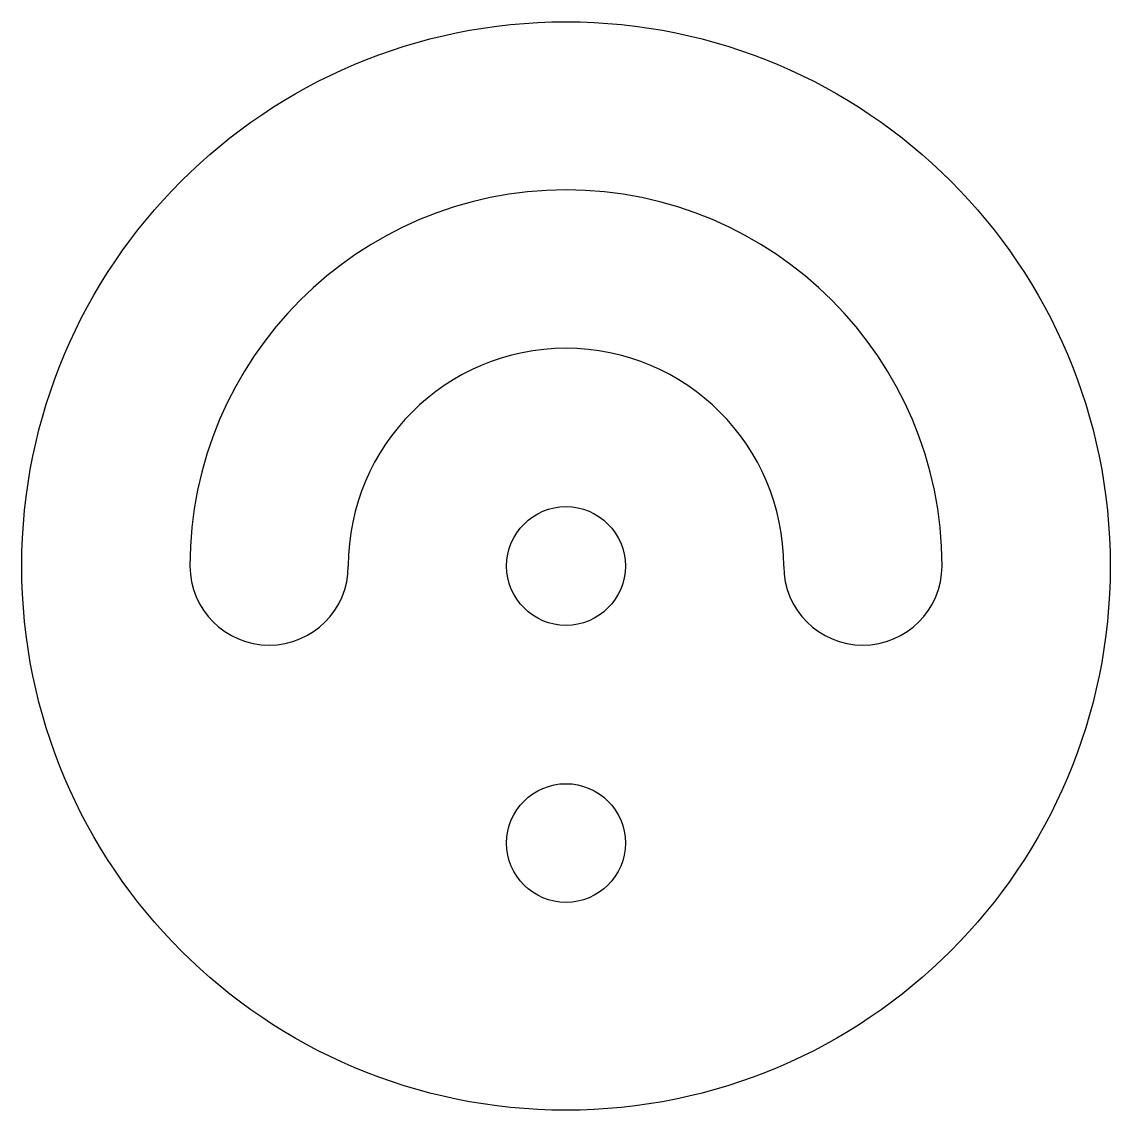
# Model space of a CAD drawing. Header units: millimetres. Extents: x 0 to 55, y 0 to 55.
import ezdxf

# ---------------------------------------------------------------- set-up
doc = ezdxf.new("R2010")
doc.units = ezdxf.units.MM

msp = doc.modelspace()

# ---------------------------------------------------------------- linework, layer by layer
for p, q in [((0, 27.5), (0, 27.5)), ((0, 27.5), (0, 27.5)), ((8.5, 27.5), (8.5, 27.5)), ((8.5, 27.5), (8.5, 27.5)), ((16.5, 27.5), (16.5, 27.5)), ((16.5, 27.5), (16.5, 27.5)), ((24.5, 27.5), (24.5, 27.5)), ((24.5, 27.5), (24.5, 27.5)), ((38.5, 27.5), (38.5, 27.5)), ((38.5, 27.5), (38.5, 27.5)), ((46.5, 27.5), (46.5, 27.5)), ((46.5, 27.5), (46.5, 27.5)), ((24.5, 13.5), (24.5, 13.5)), ((24.5, 13.5), (24.5, 13.5))]:
    msp.add_line(p, q)
for centre, radius in [((27.5, 27.5), 27.5), ((27.5, 27.5), 27.5), ((27.5, 27.5), 27.5), ((27.5, 27.5), 27.5), ((27.5, 27.5), 3), ((27.5, 27.5), 3), ((27.5, 27.5), 3), ((27.5, 27.5), 3), ((27.5, 13.5), 3), ((27.5, 13.5), 3), ((27.5, 13.5), 3), ((27.5, 13.5), 3)]:
    msp.add_circle(centre, radius)
for centre, radius, start, end in [((27.5, 27.5), 19, 360, 180), ((27.5, 27.5), 19, 360, 180), ((27.5, 27.5), 19, 360, 180), ((27.5, 27.5), 19, 360, 180), ((27.5, 27.5), 11, 360, 180), ((27.5, 27.5), 11, 360, 180), ((27.5, 27.5), 11, 360, 180), ((27.5, 27.5), 11, 360, 180), ((12.5, 27.5), 4, 180, 360), ((12.5, 27.5), 4, 180, 360), ((12.5, 27.5), 4, 180, 360), ((12.5, 27.5), 4, 180, 360), ((42.5, 27.5), 4, 180, 360), ((42.5, 27.5), 4, 180, 360), ((42.5, 27.5), 4, 180, 360), ((42.5, 27.5), 4, 180, 360)]:
    msp.add_arc(centre, radius, start, end)

doc.saveas('drawing.dxf')
